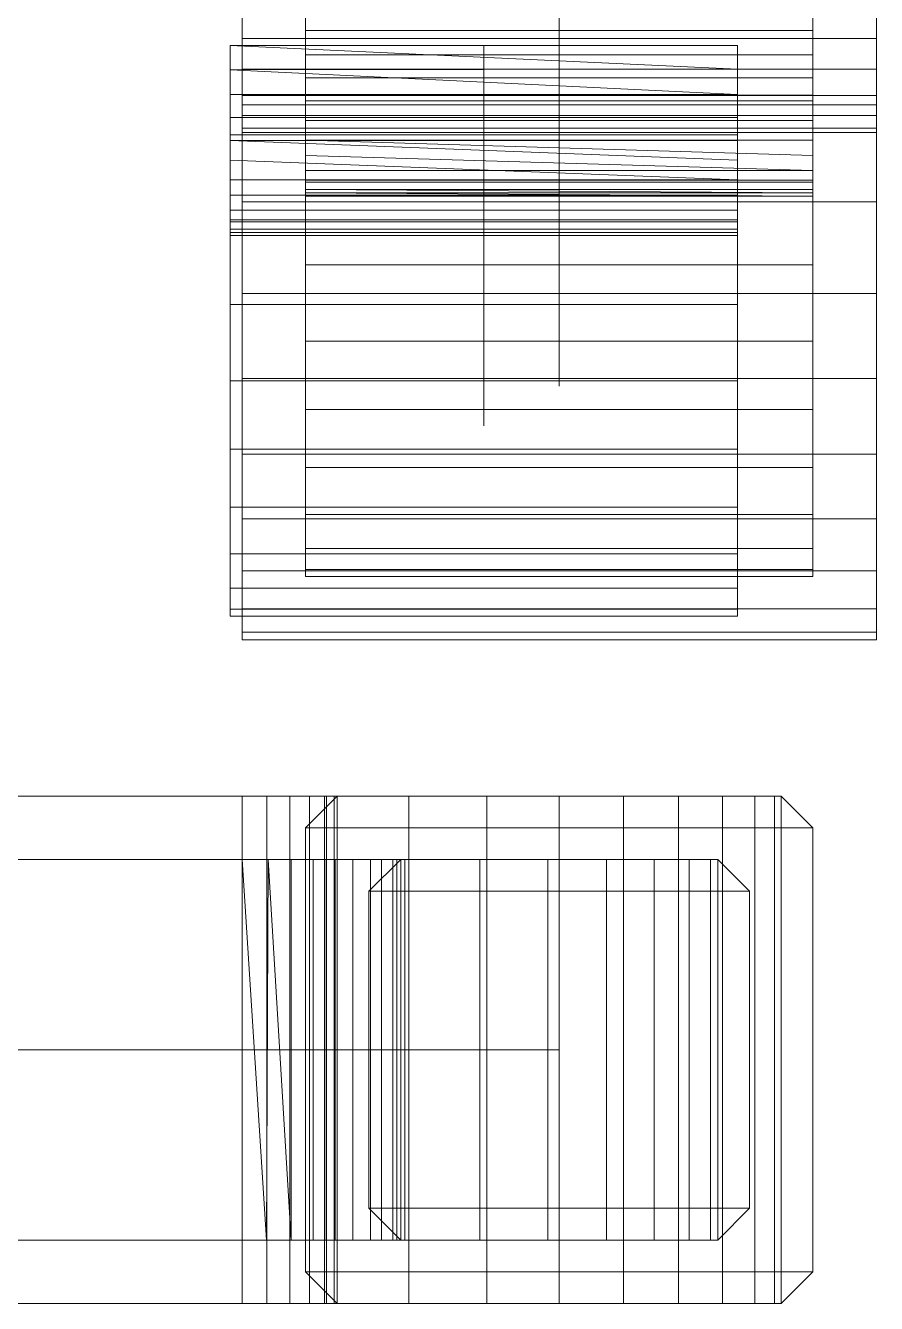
# Model space of a CAD drawing. Header units: inches. Extents: x -3354 to -3, y -8 to 1149.
# Drawn here: x -2775.39 to -2748.56, y 700 to 740.3 of the extents above; entities that cross this region are included whole.
import ezdxf

# ---------------------------------------------------------------- set-up
doc = ezdxf.new("R2010")
doc.units = ezdxf.units.IN
doc.header["$MEASUREMENT"] = 0
doc.layers.add('M-HVAC-DUCT', color=70, linetype='Continuous', lineweight=13)
doc.layers.add('M-HVAC-DUCT-CNTR', color=70, linetype='Continuous', lineweight=13)

# ---------------------------------------------------------------- blocks, each defined once
blk = doc.blocks.new('Rectangular Duct Elbow - Radius - Supply-421181-01 - Lower Parking Level')
at = {"layer": 'M-HVAC-DUCT', "lineweight": 9}
blk.add_arc((-12, 12), 12, 270, 0, dxfattribs=at)
mesh = blk.add_polyface(dxfattribs=at)
corners = [(-6, 12, -8), (-6.204, 10.447, -8), (-6.804, 9, -8), (-7.757, 7.757, -8), (-9, 6.804, -8), (-10.447, 6.204, -8), (-12, 6, -8), (-12, 6, 8), (-10.447, 6.204, 8), (-9, 6.804, 8), (-7.757, 7.757, 8), (-6.804, 9, 8), (-6.204, 10.447, 8), (-6, 12, 8), (-9.724, 6.504, -8), (-9.724, 6.504, 8), (-8.379, 7.281, 8), (-8.379, 7.281, -8), (-11.224, 6.102, -8), (-11.224, 6.102, 8), (-6.504, 9.724, 8), (-6.504, 9.724, -8), (-6.098, 11.253, 8), (-6.102, 11.224, -8), (-7.281, 8.379, -8), (-7.281, 8.379, 8)]
mesh.append_faces([[corners[k] for k in face] for face in [(22, 23, 12)]], dxfattribs={"vtx0": -1, "vtx1": -1})
mesh.append_faces([[corners[k] for k in face] for face in [(25, 2, 24, 10), (12, 23, 1), (22, 0, 23)]], dxfattribs={"vtx0": -1, "vtx2": -1})
mesh.append_faces([[corners[k] for k in face] for face in [(25, 11, 2), (24, 3, 10)]], dxfattribs={"vtx1": -1, "vtx2": -1})
mesh.append_faces([[corners[k] for k in face] for face in [(14, 5, 8, 15), (16, 10, 3, 17), (4, 14, 15, 9), (9, 16, 17, 4), (20, 12, 1, 21), (5, 18, 19, 8), (11, 20, 21, 2)]], dxfattribs={"vtx1": -1, "vtx3": -1})
mesh.append_faces([[corners[k] for k in face] for face in [(6, 7, 19, 18), (22, 13, 0)]], dxfattribs={"vtx2": -1})
mesh = blk.add_polyface(dxfattribs=at)
corners = [(6, 12, -8), (5.778, 9.184, -8), (5.119, 6.438, -8), (4.038, 3.828, -8), (2.562, 1.42, -8), (0.728, -0.728, -8), (-1.42, -2.562, -8), (-3.828, -4.038, -8), (-6.438, -5.119, -8), (-9.184, -5.778, -8), (-12, -6, -8), (-12, 6, -8), (-10.447, 6.204, -8), (-9, 6.804, -8), (-7.757, 7.757, -8), (-6.804, 9, -8), (-6.204, 10.447, -8), (-6, 12, -8)]
mesh.append_faces([[corners[k] for k in face] for face in [(11, 9, 10)]], dxfattribs={"vtx0": -1})
mesh.append_faces([[corners[k] for k in face] for face in [(7, 13, 6)]], dxfattribs={"vtx0": -1, "vtx1": -1})
mesh.append_faces([[corners[k] for k in face] for face in [(6, 13, 14, 5), (12, 8, 9, 11)]], dxfattribs={"vtx0": -1, "vtx2": -1})
mesh.append_faces([[corners[k] for k in face] for face in [(16, 1, 2, 3)]], dxfattribs={"vtx0": -1, "vtx3": -1})
mesh.append_faces([[corners[k] for k in face] for face in [(15, 16, 3, 4), (14, 15, 4, 5), (12, 13, 7, 8)]], dxfattribs={"vtx1": -1, "vtx3": -1})
mesh.append_faces([[corners[k] for k in face] for face in [(17, 0, 1, 16)]], dxfattribs={"vtx2": -1})
mesh = blk.add_polyface(dxfattribs=at)
corners = [(6, 12, 8), (5.778, 9.184, 8), (5.119, 6.438, 8), (4.038, 3.828, 8), (2.562, 1.42, 8), (0.728, -0.728, 8), (-1.42, -2.562, 8), (-3.828, -4.038, 8), (-6.438, -5.119, 8), (-9.184, -5.778, 8), (-12, -6, 8), (-12, -6, -8), (-9.184, -5.778, -8), (-6.438, -5.119, -8), (-3.828, -4.038, -8), (-1.42, -2.562, -8), (0.728, -0.728, -8), (2.562, 1.42, -8), (4.038, 3.828, -8), (5.119, 6.438, -8), (5.778, 9.184, -8), (6, 12, -8)]
mesh.append_faces([[corners[k] for k in face] for face in [(12, 9, 10, 11), (1, 20, 21, 0)]], dxfattribs={"vtx0": -1})
mesh.append_faces([[corners[k] for k in face] for face in [(7, 14, 15, 6), (8, 13, 14, 7), (6, 15, 16, 5), (4, 17, 18, 3), (2, 19, 20, 1), (3, 18, 19, 2), (17, 4, 5, 16)]], dxfattribs={"vtx0": -1, "vtx2": -1})
mesh.append_faces([[corners[k] for k in face] for face in [(8, 9, 12, 13)]], dxfattribs={"vtx1": -1, "vtx3": -1})
mesh = blk.add_polyface(dxfattribs=at)
corners = [(-6, 12, 8), (-6.204, 10.447, 8), (-6.804, 9, 8), (-7.757, 7.757, 8), (-9, 6.804, 8), (-10.447, 6.204, 8), (-12, 6, 8), (-12, -6, 8), (-9.184, -5.778, 8), (-6.438, -5.119, 8), (-3.828, -4.038, 8), (-1.42, -2.562, 8), (0.728, -0.728, 8), (2.562, 1.42, 8), (4.038, 3.828, 8), (5.119, 6.438, 8), (5.778, 9.184, 8), (6, 12, 8)]
mesh.append_faces([[corners[k] for k in face] for face in [(11, 4, 10)]], dxfattribs={"vtx0": -1, "vtx1": -1})
mesh.append_faces([[corners[k] for k in face] for face in [(1, 15, 16, 0), (10, 4, 5, 9), (5, 8, 9), (3, 12, 13)]], dxfattribs={"vtx0": -1, "vtx2": -1})
mesh.append_faces([[corners[k] for k in face] for face in [(17, 0, 16)]], dxfattribs={"vtx1": -1})
mesh.append_faces([[corners[k] for k in face] for face in [(1, 2, 14, 15), (3, 4, 11, 12), (2, 3, 13, 14)]], dxfattribs={"vtx1": -1, "vtx3": -1})
mesh.append_faces([[corners[k] for k in face] for face in [(6, 7, 8, 5)]], dxfattribs={"vtx2": -1})
mesh = blk.add_polyface(dxfattribs=at)
corners = [(6, 12, 8), (6, 12, -8), (-6, 12, -8), (-6, 12, 8)]
mesh.append_faces([[corners[k] for k in face] for face in [(0, 1, 2, 3)]])
mesh = blk.add_polyface(dxfattribs=at)
corners = [(-12, 6, -8), (-12, -6, -8), (-12, -6, 8), (-12, 6, 8)]
mesh.append_faces([[corners[k] for k in face] for face in [(0, 1, 2, 3)]])
blk = doc.blocks.new('Rectangular Duct Elbow - Radius - Supply-758345-01 - Lower Parking Level')
at = {"layer": 'M-HVAC-DUCT', "color": 8}
blk.add_arc((-10, 10), 10, 270, 0, dxfattribs=at)
at = {"layer": 'M-HVAC-DUCT', "color": 6}
mesh = blk.add_polyface(dxfattribs=at)
corners = [(-5, 10, -6), (-5.245, 8.455, -6), (-5.955, 7.061, -6), (-7.061, 5.955, -6), (-8.455, 5.245, -6), (-10, 5, -6), (-10, 5, 6), (-8.455, 5.245, 6), (-7.061, 5.955, 6), (-5.955, 7.061, 6), (-5.245, 8.455, 6), (-5, 10, 6), (-7.758, 5.6, -6), (-7.758, 5.6, 6), (-9.227, 5.122, -6), (-9.227, 5.122, 6), (-6.508, 6.508, 6), (-6.508, 6.508, -6), (-5.6, 7.758, 6), (-5.6, 7.758, -6), (-5.131, 9.174, 6), (-5.122, 9.227, -6)]
mesh.append_faces([[corners[k] for k in face] for face in [(20, 1, 10)]], dxfattribs={"vtx0": -1, "vtx1": -1, "color": 6})
mesh.append_faces([[corners[k] for k in face] for face in [(21, 20, 11)]], dxfattribs={"vtx0": -1, "vtx2": -1, "color": 6})
mesh.append_faces([[corners[k] for k in face] for face in [(21, 1, 20)]], dxfattribs={"vtx1": -1, "vtx2": -1, "color": 6})
mesh.append_faces([[corners[k] for k in face] for face in [(7, 13, 12, 4), (3, 12, 13, 8), (4, 14, 15, 7), (16, 9, 2, 17), (18, 10, 1, 19), (19, 2, 9, 18), (17, 3, 8, 16)]], dxfattribs={"vtx1": -1, "vtx3": -1, "color": 6})
mesh.append_faces([[corners[k] for k in face] for face in [(5, 6, 15, 14), (11, 0, 21)]], dxfattribs={"vtx2": -1, "color": 6})
mesh = blk.add_polyface(dxfattribs=at)
corners = [(5, 10, -6), (4.772, 7.395, -6), (4.095, 4.87, -6), (2.99, 2.5, -6), (1.491, 0.358, -6), (-0.358, -1.491, -6), (-2.5, -2.99, -6), (-4.87, -4.095, -6), (-7.395, -4.772, -6), (-10, -5, -6), (-10, 5, -6), (-8.455, 5.245, -6), (-7.061, 5.955, -6), (-5.955, 7.061, -6), (-5.245, 8.455, -6), (-5, 10, -6)]
mesh.append_faces([[corners[k] for k in face] for face in [(3, 13, 14, 2), (8, 10, 11, 7), (14, 1, 2)]], dxfattribs={"vtx0": -1, "vtx2": -1, "color": 6})
mesh.append_faces([[corners[k] for k in face] for face in [(13, 3, 4, 5)]], dxfattribs={"vtx0": -1, "vtx3": -1, "color": 6})
mesh.append_faces([[corners[k] for k in face] for face in [(9, 10, 8)]], dxfattribs={"vtx1": -1, "color": 6})
mesh.append_faces([[corners[k] for k in face] for face in [(12, 13, 5, 6), (11, 12, 6, 7)]], dxfattribs={"vtx1": -1, "vtx3": -1, "color": 6})
mesh.append_faces([[corners[k] for k in face] for face in [(15, 0, 1, 14)]], dxfattribs={"vtx2": -1, "color": 6})
mesh = blk.add_polyface(dxfattribs=at)
corners = [(5, 10, 6), (4.772, 7.395, 6), (4.095, 4.87, 6), (2.99, 2.5, 6), (1.491, 0.358, 6), (-0.358, -1.491, 6), (-2.5, -2.99, 6), (-4.87, -4.095, 6), (-7.395, -4.772, 6), (-10, -5, 6), (-10, -5, -6), (-7.395, -4.772, -6), (-4.87, -4.095, -6), (-2.5, -2.99, -6), (-0.358, -1.491, -6), (1.491, 0.358, -6), (2.99, 2.5, -6), (4.095, 4.87, -6), (4.772, 7.395, -6), (5, 10, -6)]
mesh.append_faces([[corners[k] for k in face] for face in [(1, 18, 19, 0)]], dxfattribs={"vtx0": -1, "color": 6})
mesh.append_faces([[corners[k] for k in face] for face in [(7, 12, 13, 6), (6, 13, 14, 5), (8, 11, 12, 7), (5, 14, 15, 4), (4, 15, 16, 3), (2, 17, 18, 1), (3, 16, 17, 2)]], dxfattribs={"vtx0": -1, "vtx2": -1, "color": 6})
mesh.append_faces([[corners[k] for k in face] for face in [(10, 11, 8, 9)]], dxfattribs={"vtx1": -1, "color": 6})
mesh = blk.add_polyface(dxfattribs=at)
corners = [(-5, 10, 6), (-5.245, 8.455, 6), (-5.955, 7.061, 6), (-7.061, 5.955, 6), (-8.455, 5.245, 6), (-10, 5, 6), (-10, -5, 6), (-7.395, -4.772, 6), (-4.87, -4.095, 6), (-2.5, -2.99, 6), (-0.358, -1.491, 6), (1.491, 0.358, 6), (2.99, 2.5, 6), (4.095, 4.87, 6), (4.772, 7.395, 6), (5, 10, 6)]
mesh.append_faces([[corners[k] for k in face] for face in [(7, 5, 6)]], dxfattribs={"vtx0": -1, "color": 6})
mesh.append_faces([[corners[k] for k in face] for face in [(12, 1, 2, 11), (10, 2, 3, 9), (9, 3, 4, 8)]], dxfattribs={"vtx0": -1, "vtx2": -1, "color": 6})
mesh.append_faces([[corners[k] for k in face] for face in [(13, 14, 1, 12), (10, 11, 2)]], dxfattribs={"vtx1": -1, "vtx2": -1, "color": 6})
mesh.append_faces([[corners[k] for k in face] for face in [(4, 5, 7, 8)]], dxfattribs={"vtx1": -1, "vtx3": -1, "color": 6})
mesh.append_faces([[corners[k] for k in face] for face in [(14, 15, 0, 1)]], dxfattribs={"vtx3": -1, "color": 6})
mesh = blk.add_polyface(dxfattribs=at)
corners = [(5, 10, 6), (5, 10, -6), (-5, 10, -6), (-5, 10, 6)]
mesh.append_faces([[corners[k] for k in face] for face in [(0, 1, 2, 3)]], dxfattribs={"color": 6})
mesh = blk.add_polyface(dxfattribs=at)
corners = [(-10, 5, -6), (-10, -5, -6), (-10, -5, 6), (-10, 5, 6)]
mesh.append_faces([[corners[k] for k in face] for face in [(0, 1, 2, 3)]], dxfattribs={"color": 6})
blk = doc.blocks.new('Rectangular Duct Elbow - Radius - Supply-V1-01 - Lower Parking Level')
at = {"layer": 'M-HVAC-DUCT', "color": 8}
blk.add_arc((-12, 12), 12, 270, 0, dxfattribs=at)
at = {"layer": 'M-HVAC-DUCT', "color": 4}
mesh = blk.add_polyface(dxfattribs=at)
corners = [(-6, 12, -8), (-6.204, 10.447, -8), (-6.804, 9, -8), (-7.757, 7.757, -8), (-9, 6.804, -8), (-10.447, 6.204, -8), (-12, 6, -8), (-12, 6, 8), (-10.447, 6.204, 8), (-9, 6.804, 8), (-7.757, 7.757, 8), (-6.804, 9, 8), (-6.204, 10.447, 8), (-6, 12, 8), (-9.724, 6.504, -8), (-9.724, 6.504, 8), (-8.379, 7.281, 8), (-8.379, 7.281, -8), (-11.224, 6.102, -8), (-11.224, 6.102, 8), (-6.504, 9.724, 8), (-6.504, 9.724, -8), (-6.098, 11.253, 8), (-6.102, 11.224, -8), (-7.281, 8.379, -8), (-7.281, 8.379, 8)]
mesh.append_faces([[corners[k] for k in face] for face in [(22, 23, 12)]], dxfattribs={"vtx0": -1, "vtx1": -1, "color": 4})
mesh.append_faces([[corners[k] for k in face] for face in [(25, 2, 24, 10), (12, 23, 1), (22, 0, 23)]], dxfattribs={"vtx0": -1, "vtx2": -1, "color": 4})
mesh.append_faces([[corners[k] for k in face] for face in [(25, 11, 2), (24, 3, 10)]], dxfattribs={"vtx1": -1, "vtx2": -1, "color": 4})
mesh.append_faces([[corners[k] for k in face] for face in [(14, 5, 8, 15), (16, 10, 3, 17), (4, 14, 15, 9), (9, 16, 17, 4), (20, 12, 1, 21), (5, 18, 19, 8), (11, 20, 21, 2)]], dxfattribs={"vtx1": -1, "vtx3": -1, "color": 4})
mesh.append_faces([[corners[k] for k in face] for face in [(6, 7, 19, 18), (22, 13, 0)]], dxfattribs={"vtx2": -1, "color": 4})
mesh = blk.add_polyface(dxfattribs=at)
corners = [(6, 12, -8), (5.778, 9.184, -8), (5.119, 6.438, -8), (4.038, 3.828, -8), (2.562, 1.42, -8), (0.728, -0.728, -8), (-1.42, -2.562, -8), (-3.828, -4.038, -8), (-6.438, -5.119, -8), (-9.184, -5.778, -8), (-12, -6, -8), (-12, 6, -8), (-10.447, 6.204, -8), (-9, 6.804, -8), (-7.757, 7.757, -8), (-6.804, 9, -8), (-6.204, 10.447, -8), (-6, 12, -8)]
mesh.append_faces([[corners[k] for k in face] for face in [(11, 9, 10)]], dxfattribs={"vtx0": -1, "color": 4})
mesh.append_faces([[corners[k] for k in face] for face in [(7, 13, 6)]], dxfattribs={"vtx0": -1, "vtx1": -1, "color": 4})
mesh.append_faces([[corners[k] for k in face] for face in [(6, 13, 14, 5), (12, 8, 9, 11)]], dxfattribs={"vtx0": -1, "vtx2": -1, "color": 4})
mesh.append_faces([[corners[k] for k in face] for face in [(16, 1, 2, 3)]], dxfattribs={"vtx0": -1, "vtx3": -1, "color": 4})
mesh.append_faces([[corners[k] for k in face] for face in [(15, 16, 3, 4), (14, 15, 4, 5), (12, 13, 7, 8)]], dxfattribs={"vtx1": -1, "vtx3": -1, "color": 4})
mesh.append_faces([[corners[k] for k in face] for face in [(17, 0, 1, 16)]], dxfattribs={"vtx2": -1, "color": 4})
mesh = blk.add_polyface(dxfattribs=at)
corners = [(6, 12, 8), (5.778, 9.184, 8), (5.119, 6.438, 8), (4.038, 3.828, 8), (2.562, 1.42, 8), (0.728, -0.728, 8), (-1.42, -2.562, 8), (-3.828, -4.038, 8), (-6.438, -5.119, 8), (-9.184, -5.778, 8), (-12, -6, 8), (-12, -6, -8), (-9.184, -5.778, -8), (-6.438, -5.119, -8), (-3.828, -4.038, -8), (-1.42, -2.562, -8), (0.728, -0.728, -8), (2.562, 1.42, -8), (4.038, 3.828, -8), (5.119, 6.438, -8), (5.778, 9.184, -8), (6, 12, -8)]
mesh.append_faces([[corners[k] for k in face] for face in [(12, 9, 10, 11), (1, 20, 21, 0)]], dxfattribs={"vtx0": -1, "color": 4})
mesh.append_faces([[corners[k] for k in face] for face in [(7, 14, 15, 6), (8, 13, 14, 7), (6, 15, 16, 5), (4, 17, 18, 3), (2, 19, 20, 1), (3, 18, 19, 2), (17, 4, 5, 16)]], dxfattribs={"vtx0": -1, "vtx2": -1, "color": 4})
mesh.append_faces([[corners[k] for k in face] for face in [(8, 9, 12, 13)]], dxfattribs={"vtx1": -1, "vtx3": -1, "color": 4})
mesh = blk.add_polyface(dxfattribs=at)
corners = [(-6, 12, 8), (-6.204, 10.447, 8), (-6.804, 9, 8), (-7.757, 7.757, 8), (-9, 6.804, 8), (-10.447, 6.204, 8), (-12, 6, 8), (-12, -6, 8), (-9.184, -5.778, 8), (-6.438, -5.119, 8), (-3.828, -4.038, 8), (-1.42, -2.562, 8), (0.728, -0.728, 8), (2.562, 1.42, 8), (4.038, 3.828, 8), (5.119, 6.438, 8), (5.778, 9.184, 8), (6, 12, 8)]
mesh.append_faces([[corners[k] for k in face] for face in [(11, 4, 10)]], dxfattribs={"vtx0": -1, "vtx1": -1, "color": 4})
mesh.append_faces([[corners[k] for k in face] for face in [(1, 15, 16, 0), (10, 4, 5, 9), (5, 8, 9), (3, 12, 13)]], dxfattribs={"vtx0": -1, "vtx2": -1, "color": 4})
mesh.append_faces([[corners[k] for k in face] for face in [(17, 0, 16)]], dxfattribs={"vtx1": -1, "color": 4})
mesh.append_faces([[corners[k] for k in face] for face in [(1, 2, 14, 15), (3, 4, 11, 12), (2, 3, 13, 14)]], dxfattribs={"vtx1": -1, "vtx3": -1, "color": 4})
mesh.append_faces([[corners[k] for k in face] for face in [(6, 7, 8, 5)]], dxfattribs={"vtx2": -1, "color": 4})
mesh = blk.add_polyface(dxfattribs=at)
corners = [(6, 12, 8), (6, 12, -8), (-6, 12, -8), (-6, 12, 8)]
mesh.append_faces([[corners[k] for k in face] for face in [(0, 1, 2, 3)]], dxfattribs={"color": 4})
mesh = blk.add_polyface(dxfattribs=at)
corners = [(-12, 6, -8), (-12, -6, -8), (-12, -6, 8), (-12, 6, 8)]
mesh.append_faces([[corners[k] for k in face] for face in [(0, 1, 2, 3)]], dxfattribs={"color": 4})
blk = doc.blocks.new('Rectangular Duct Transition - Angle - Supply-769353-01 - Lower Parking Level')
at = {"layer": 'M-HVAC-DUCT', "color": 6}
mesh = blk.add_polyface(dxfattribs=at)
corners = [(0, 6, 5), (0, 6, -5), (0, -6, -5), (0, -6, 5)]
mesh.append_faces([[corners[k] for k in face] for face in [(0, 1, 2, 3)]], dxfattribs={"color": 6})
mesh = blk.add_polyface(dxfattribs=at)
corners = [(0, 6, -5), (2.414, 5, -6), (2.414, -5, -6), (0, -6, -5)]
mesh.append_faces([[corners[k] for k in face] for face in [(0, 1, 2, 3)]], dxfattribs={"color": 6})
mesh = blk.add_polyface(dxfattribs=at)
corners = [(0, 6, 5), (2.414, 5, 6), (2.414, 5, -6), (0, 6, -5)]
mesh.append_faces([[corners[k] for k in face] for face in [(0, 1, 2, 3)]], dxfattribs={"color": 6})
mesh = blk.add_polyface(dxfattribs=at)
corners = [(0, -6, 5), (2.414, -5, 6), (2.414, 5, 6), (0, 6, 5)]
mesh.append_faces([[corners[k] for k in face] for face in [(0, 1, 2, 3)]], dxfattribs={"color": 6})
mesh = blk.add_polyface(dxfattribs=at)
corners = [(2.414, -5, -6), (2.414, 5, -6), (2.414, 5, 6), (2.414, -5, 6)]
mesh.append_faces([[corners[k] for k in face] for face in [(0, 1, 2, 3)]], dxfattribs={"color": 6})
mesh = blk.add_polyface(dxfattribs=at)
corners = [(0, -6, -5), (2.414, -5, -6), (2.414, -5, 6), (0, -6, 5)]
mesh.append_faces([[corners[k] for k in face] for face in [(0, 1, 2, 3)]], dxfattribs={"color": 6})

msp = doc.modelspace()

# ---------------------------------------------------------------- linework, layer by layer
at = {"layer": 'M-HVAC-DUCT-CNTR', "color": 8}
for p, q in [((-2758.563, 728.92, 476.75), (-2758.563, 728.92, 503.75)), ((-2768.563, 707.998, 464.75), (-2895.969, 707.998, 464.75)), ((-2758.563, 707.998, 477.164), (-2758.563, 707.998, 510.563))]:
    msp.add_line(p, q, dxfattribs=at)

# ---------------------------------------------------------------- block references
at = {"layer": 'M-HVAC-DUCT', "color": 8, "extrusion": (-1, 0, 0)}
msp.add_blockref('Rectangular Duct Elbow - Radius - Supply-V1-01 - Lower Parking Level', (-728.92, 464.75, 2758.563), dxfattribs=at)
at = {"layer": 'M-HVAC-DUCT', "lineweight": 9, "extrusion": (1, 0, 0), "rotation": 270}
msp.add_blockref('Rectangular Duct Elbow - Radius - Supply-421181-01 - Lower Parking Level', (727.67, 464.75, -2760.939), dxfattribs=at)
at = {"layer": 'M-HVAC-DUCT', "color": 8, "extrusion": (0, 1, 0), "rotation": 270}
msp.add_blockref('Rectangular Duct Elbow - Radius - Supply-758345-01 - Lower Parking Level', (2758.563, 464.75, 707.998), dxfattribs=at)
at = {"layer": 'M-HVAC-DUCT', "color": 6, "extrusion": (0, 1, 0), "rotation": 270}
msp.add_blockref('Rectangular Duct Transition - Angle - Supply-769353-01 - Lower Parking Level', (2758.563, 477.164, 707.998), dxfattribs=at)

# ---------------------------------------------------------------- meshes
at = {"layer": 'M-HVAC-DUCT', "color": 4}
mesh = msp.add_polyface(dxfattribs=at)
corners = [(-2768.563, 736.92, 476.75), (-2768.563, 737.057, 475.715), (-2768.563, 737.456, 474.75), (-2768.563, 738.092, 473.922), (-2768.563, 738.92, 473.286), (-2768.563, 739.885, 472.886), (-2768.563, 740.92, 472.75), (-2768.563, 740.92, 456.75), (-2768.563, 737.792, 456.996), (-2768.563, 734.74, 457.729), (-2768.563, 731.841, 458.93), (-2768.563, 729.165, 460.57), (-2768.563, 726.778, 462.608), (-2768.563, 724.74, 464.994), (-2768.563, 723.1, 467.67), (-2768.563, 721.899, 470.57), (-2768.563, 721.167, 473.621), (-2768.563, 720.92, 476.75)]
mesh.append_faces([[corners[k] for k in face] for face in [(3, 13, 2)]], dxfattribs={"vtx0": -1, "vtx1": -1, "color": 4})
mesh.append_faces([[corners[k] for k in face] for face in [(2, 13, 14, 1), (4, 10, 11, 3), (10, 4, 5)]], dxfattribs={"vtx0": -1, "vtx2": -1, "color": 4})
mesh.append_faces([[corners[k] for k in face] for face in [(1, 14, 15, 16)]], dxfattribs={"vtx0": -1, "vtx3": -1, "color": 4})
mesh.append_faces([[corners[k] for k in face] for face in [(12, 13, 3, 11), (9, 10, 5, 8)]], dxfattribs={"vtx1": -1, "vtx2": -1, "color": 4})
mesh.append_faces([[corners[k] for k in face] for face in [(6, 7, 8, 5)]], dxfattribs={"vtx2": -1, "color": 4})
mesh.append_faces([[corners[k] for k in face] for face in [(16, 17, 0, 1)]], dxfattribs={"vtx3": -1, "color": 4})
mesh = msp.add_polyface(dxfattribs=at)
corners = [(-2768.563, 740.92, 472.75), (-2768.563, 739.885, 472.886), (-2768.563, 738.92, 473.286), (-2768.563, 738.092, 473.922), (-2768.563, 737.456, 474.75), (-2768.563, 737.057, 475.715), (-2768.563, 736.92, 476.75), (-2748.563, 736.92, 476.75), (-2748.563, 737.057, 475.715), (-2748.563, 737.456, 474.75), (-2748.563, 738.092, 473.922), (-2748.563, 738.92, 473.286), (-2748.563, 739.885, 472.886), (-2748.563, 740.92, 472.75)]
mesh.append_faces([[corners[k] for k in face] for face in [(8, 5, 6, 7)]], dxfattribs={"vtx0": -1, "color": 4})
mesh.append_faces([[corners[k] for k in face] for face in [(9, 4, 5, 8), (4, 9, 10, 3), (12, 1, 2, 11), (3, 10, 11, 2)]], dxfattribs={"vtx0": -1, "vtx2": -1, "color": 4})
mesh.append_faces([[corners[k] for k in face] for face in [(13, 0, 1, 12)]], dxfattribs={"vtx2": -1, "color": 4})
mesh = msp.add_polyface(dxfattribs=at)
corners = [(-2768.563, 720.92, 476.75), (-2768.563, 721.167, 473.621), (-2768.563, 721.899, 470.57), (-2768.563, 723.1, 467.67), (-2768.563, 724.74, 464.994), (-2768.563, 726.778, 462.608), (-2768.563, 729.165, 460.57), (-2768.563, 731.841, 458.93), (-2768.563, 734.74, 457.729), (-2768.563, 737.792, 456.996), (-2768.563, 740.92, 456.75), (-2748.563, 740.92, 456.75), (-2748.563, 737.792, 456.996), (-2748.563, 734.74, 457.729), (-2748.563, 731.841, 458.93), (-2748.563, 729.165, 460.57), (-2748.563, 726.778, 462.608), (-2748.563, 724.74, 464.994), (-2748.563, 723.1, 467.67), (-2748.563, 721.899, 470.57), (-2748.563, 721.167, 473.621), (-2748.563, 720.92, 476.75)]
mesh.append_faces([[corners[k] for k in face] for face in [(11, 12, 9, 10)]], dxfattribs={"vtx1": -1, "color": 4})
mesh.append_faces([[corners[k] for k in face] for face in [(13, 14, 7, 8), (12, 13, 8, 9), (14, 15, 6, 7), (5, 6, 15, 16), (17, 18, 3, 4), (19, 20, 1, 2), (18, 19, 2, 3), (16, 17, 4, 5)]], dxfattribs={"vtx1": -1, "vtx3": -1, "color": 4})
mesh.append_faces([[corners[k] for k in face] for face in [(20, 21, 0, 1)]], dxfattribs={"vtx3": -1, "color": 4})
mesh = msp.add_polyface(dxfattribs=at)
corners = [(-2748.563, 736.92, 476.75), (-2748.563, 720.92, 476.75), (-2748.563, 721.167, 473.621), (-2748.563, 721.899, 470.57), (-2748.563, 723.1, 467.67), (-2748.563, 724.74, 464.994), (-2748.563, 726.778, 462.608), (-2748.563, 729.165, 460.57), (-2748.563, 731.841, 458.93), (-2748.563, 734.74, 457.729), (-2748.563, 737.792, 456.996), (-2748.563, 740.92, 456.75), (-2748.563, 740.92, 472.75), (-2748.563, 739.885, 472.886), (-2748.563, 738.92, 473.286), (-2748.563, 738.092, 473.922), (-2748.563, 737.456, 474.75), (-2748.563, 737.057, 475.715)]
mesh.append_faces([[corners[k] for k in face] for face in [(4, 16, 17, 3), (5, 15, 16, 4), (13, 9, 10, 12)]], dxfattribs={"vtx0": -1, "vtx2": -1, "color": 4})
mesh.append_faces([[corners[k] for k in face] for face in [(11, 12, 10), (1, 2, 0)]], dxfattribs={"vtx1": -1, "color": 4})
mesh.append_faces([[corners[k] for k in face] for face in [(6, 7, 15, 5)]], dxfattribs={"vtx1": -1, "vtx2": -1, "color": 4})
mesh.append_faces([[corners[k] for k in face] for face in [(14, 15, 7, 8), (13, 14, 8, 9), (17, 0, 2, 3)]], dxfattribs={"vtx1": -1, "vtx3": -1, "color": 4})
mesh = msp.add_polyface(dxfattribs=at)
corners = [(-2748.563, 736.92, 476.75), (-2748.563, 720.92, 476.75), (-2768.563, 720.92, 476.75), (-2768.563, 736.92, 476.75)]
mesh.append_faces([[corners[k] for k in face] for face in [(0, 1, 2, 3)]], dxfattribs={"color": 4})
mesh = msp.add_polyface(dxfattribs=at)
corners = [(-2768.563, 720.92, 503.75), (-2748.563, 720.92, 503.75), (-2748.563, 736.92, 503.75), (-2768.563, 736.92, 503.75)]
mesh.append_faces([[corners[k] for k in face] for face in [(0, 1, 2, 3)]], dxfattribs={"color": 4})
mesh = msp.add_polyface(dxfattribs=at)
corners = [(-2768.563, 736.92, 476.75), (-2768.563, 736.92, 503.75), (-2748.563, 736.92, 503.75), (-2748.563, 736.92, 476.75)]
mesh.append_faces([[corners[k] for k in face] for face in [(0, 1, 2, 3)]], dxfattribs={"color": 4})
mesh = msp.add_polyface(dxfattribs=at)
corners = [(-2768.563, 720.92, 476.75), (-2768.563, 720.92, 503.75), (-2768.563, 736.92, 503.75), (-2768.563, 736.92, 476.75)]
mesh.append_faces([[corners[k] for k in face] for face in [(0, 1, 2, 3)]], dxfattribs={"color": 4})
mesh = msp.add_polyface(dxfattribs=at)
corners = [(-2768.563, 720.92, 476.75), (-2748.563, 720.92, 476.75), (-2748.563, 736.92, 476.75), (-2768.563, 736.92, 476.75)]
mesh.append_faces([[corners[k] for k in face] for face in [(0, 1, 2, 3)]], dxfattribs={"color": 4})
mesh = msp.add_polyface(dxfattribs=at)
corners = [(-2748.563, 736.92, 476.75), (-2748.563, 736.92, 503.75), (-2748.563, 720.92, 503.75), (-2748.563, 720.92, 476.75)]
mesh.append_faces([[corners[k] for k in face] for face in [(0, 1, 2, 3)]], dxfattribs={"color": 4})
mesh = msp.add_polyface(dxfattribs=at)
corners = [(-2766.563, 722.92, 476.75), (-2766.563, 734.92, 476.75), (-2750.563, 734.92, 476.75), (-2750.563, 722.92, 476.75)]
mesh.append_faces([[corners[k] for k in face] for face in [(0, 1, 2, 3)]], dxfattribs={"color": 4})
mesh = msp.add_polyface(dxfattribs=at)
corners = [(-2750.563, 734.92, 503.75), (-2766.563, 734.92, 503.75), (-2766.563, 722.92, 503.75), (-2750.563, 722.92, 503.75)]
mesh.append_faces([[corners[k] for k in face] for face in [(0, 1, 2, 3)]], dxfattribs={"color": 4})
mesh = msp.add_polyface(dxfattribs=at)
corners = [(-2766.563, 722.92, 476.75), (-2766.563, 722.92, 503.75), (-2766.563, 734.92, 503.75), (-2766.563, 734.92, 476.75)]
mesh.append_faces([[corners[k] for k in face] for face in [(0, 1, 2, 3)]], dxfattribs={"color": 4})
mesh = msp.add_polyface(dxfattribs=at)
corners = [(-2766.563, 734.92, 476.75), (-2766.563, 734.92, 503.75), (-2750.563, 734.92, 503.75), (-2750.563, 734.92, 476.75)]
mesh.append_faces([[corners[k] for k in face] for face in [(0, 1, 2, 3)]], dxfattribs={"color": 4})
mesh = msp.add_polyface(dxfattribs=at)
corners = [(-2750.563, 734.92, 476.75), (-2750.563, 734.92, 503.75), (-2750.563, 722.92, 503.75), (-2750.563, 722.92, 476.75)]
mesh.append_faces([[corners[k] for k in face] for face in [(0, 1, 2, 3)]], dxfattribs={"color": 4})
mesh = msp.add_polyface(dxfattribs=at)
corners = [(-2750.563, 722.92, 476.75), (-2750.563, 722.92, 503.75), (-2766.563, 722.92, 503.75), (-2766.563, 722.92, 476.75)]
mesh.append_faces([[corners[k] for k in face] for face in [(0, 1, 2, 3)]], dxfattribs={"color": 4})
mesh = msp.add_polyface(dxfattribs=at)
corners = [(-2748.563, 720.92, 476.75), (-2748.563, 720.92, 503.75), (-2768.563, 720.92, 503.75), (-2768.563, 720.92, 476.75)]
mesh.append_faces([[corners[k] for k in face] for face in [(0, 1, 2, 3)]], dxfattribs={"color": 4})
at = {"layer": 'M-HVAC-DUCT', "color": 6}
mesh = msp.add_polyface(dxfattribs=at)
corners = [(-2768.563, 715.998, 471.75), (-2895.969, 715.998, 471.75), (-2895.969, 699.998, 471.75), (-2768.563, 699.998, 471.75)]
mesh.append_faces([[corners[k] for k in face] for face in [(0, 1, 2, 3)]], dxfattribs={"color": 6})
mesh = msp.add_polyface(dxfattribs=at)
corners = [(-2768.563, 699.998, 457.75), (-2895.969, 699.998, 457.75), (-2895.969, 715.998, 457.75), (-2768.563, 715.998, 457.75)]
mesh.append_faces([[corners[k] for k in face] for face in [(0, 1, 2, 3)]], dxfattribs={"color": 6})
mesh = msp.add_polyface(dxfattribs=at)
corners = [(-2768.563, 715.998, 457.75), (-2895.969, 715.998, 457.75), (-2895.969, 715.998, 471.75), (-2768.563, 715.998, 471.75)]
mesh.append_faces([[corners[k] for k in face] for face in [(0, 1, 2, 3)]], dxfattribs={"color": 6})
mesh = msp.add_polyface(dxfattribs=at)
corners = [(-2768.563, 715.998, 471.75), (-2767.786, 715.998, 471.852), (-2767.063, 715.998, 472.152), (-2766.441, 715.998, 472.629), (-2765.965, 715.998, 473.25), (-2765.665, 715.998, 473.974), (-2765.563, 715.998, 474.75), (-2751.563, 715.998, 474.75), (-2751.772, 715.998, 472.091), (-2752.395, 715.998, 469.497), (-2753.416, 715.998, 467.032), (-2754.809, 715.998, 464.758), (-2756.542, 715.998, 462.729), (-2758.57, 715.998, 460.997), (-2760.845, 715.998, 459.603), (-2763.309, 715.998, 458.582), (-2765.903, 715.998, 457.959), (-2768.563, 715.998, 457.75)]
mesh.append_faces([[corners[k] for k in face] for face in [(3, 13, 2)]], dxfattribs={"vtx0": -1, "vtx1": -1, "color": 6})
mesh.append_faces([[corners[k] for k in face] for face in [(2, 13, 14, 1), (4, 10, 11, 3), (10, 4, 5)]], dxfattribs={"vtx0": -1, "vtx2": -1, "color": 6})
mesh.append_faces([[corners[k] for k in face] for face in [(1, 14, 15, 16)]], dxfattribs={"vtx0": -1, "vtx3": -1, "color": 6})
mesh.append_faces([[corners[k] for k in face] for face in [(12, 13, 3, 11), (9, 10, 5, 8)]], dxfattribs={"vtx1": -1, "vtx2": -1, "color": 6})
mesh.append_faces([[corners[k] for k in face] for face in [(6, 7, 8, 5)]], dxfattribs={"vtx2": -1, "color": 6})
mesh.append_faces([[corners[k] for k in face] for face in [(16, 17, 0, 1)]], dxfattribs={"vtx3": -1, "color": 6})
mesh = msp.add_polyface(dxfattribs=at)
corners = [(-2765.563, 715.998, 474.75), (-2765.665, 715.998, 473.974), (-2765.965, 715.998, 473.25), (-2766.441, 715.998, 472.629), (-2767.063, 715.998, 472.152), (-2767.786, 715.998, 471.852), (-2768.563, 715.998, 471.75), (-2768.563, 699.998, 471.75), (-2767.786, 699.998, 471.852), (-2767.063, 699.998, 472.152), (-2766.441, 699.998, 472.629), (-2765.965, 699.998, 473.25), (-2765.665, 699.998, 473.974), (-2765.563, 699.998, 474.75)]
mesh.append_faces([[corners[k] for k in face] for face in [(8, 5, 6, 7)]], dxfattribs={"vtx0": -1, "color": 6})
mesh.append_faces([[corners[k] for k in face] for face in [(9, 4, 5, 8), (4, 9, 10, 3), (12, 1, 2, 11), (3, 10, 11, 2)]], dxfattribs={"vtx0": -1, "vtx2": -1, "color": 6})
mesh.append_faces([[corners[k] for k in face] for face in [(13, 0, 1, 12)]], dxfattribs={"vtx2": -1, "color": 6})
mesh = msp.add_polyface(dxfattribs=at)
corners = [(-2768.563, 715.998, 457.75), (-2765.903, 715.998, 457.959), (-2763.309, 715.998, 458.582), (-2760.845, 715.998, 459.603), (-2758.57, 715.998, 460.997), (-2756.542, 715.998, 462.729), (-2754.809, 715.998, 464.758), (-2753.416, 715.998, 467.032), (-2752.395, 715.998, 469.497), (-2751.772, 715.998, 472.091), (-2751.563, 715.998, 474.75), (-2751.563, 699.998, 474.75), (-2751.772, 699.998, 472.091), (-2752.395, 699.998, 469.497), (-2753.416, 699.998, 467.032), (-2754.809, 699.998, 464.758), (-2756.542, 699.998, 462.729), (-2758.57, 699.998, 460.997), (-2760.845, 699.998, 459.603), (-2763.309, 699.998, 458.582), (-2765.903, 699.998, 457.959), (-2768.563, 699.998, 457.75)]
mesh.append_faces([[corners[k] for k in face] for face in [(11, 12, 9, 10)]], dxfattribs={"vtx1": -1, "color": 6})
mesh.append_faces([[corners[k] for k in face] for face in [(13, 14, 7, 8), (12, 13, 8, 9), (14, 15, 6, 7), (5, 6, 15, 16), (17, 18, 3, 4), (19, 20, 1, 2), (18, 19, 2, 3), (16, 17, 4, 5)]], dxfattribs={"vtx1": -1, "vtx3": -1, "color": 6})
mesh.append_faces([[corners[k] for k in face] for face in [(20, 21, 0, 1)]], dxfattribs={"vtx3": -1, "color": 6})
mesh = msp.add_polyface(dxfattribs=at)
corners = [(-2768.563, 715.998, 457.75), (-2768.563, 699.998, 457.75), (-2768.563, 699.998, 471.75), (-2768.563, 715.998, 471.75)]
mesh.append_faces([[corners[k] for k in face] for face in [(0, 1, 2, 3)]], dxfattribs={"color": 6})
mesh = msp.add_polyface(dxfattribs=at)
corners = [(-2768.563, 699.998, 471.75), (-2768.563, 699.998, 457.75), (-2768.563, 715.998, 457.75), (-2768.563, 715.998, 471.75)]
mesh.append_faces([[corners[k] for k in face] for face in [(0, 1, 2, 3)]], dxfattribs={"color": 6})
mesh = msp.add_polyface(dxfattribs=at)
corners = [(-2766.563, 714.998, 477.164), (-2765.563, 715.998, 474.75), (-2765.563, 699.998, 474.75), (-2766.563, 700.998, 477.164)]
mesh.append_faces([[corners[k] for k in face] for face in [(0, 1, 2, 3)]], dxfattribs={"color": 6})
mesh = msp.add_polyface(dxfattribs=at)
corners = [(-2750.563, 714.998, 477.164), (-2751.563, 715.998, 474.75), (-2765.563, 715.998, 474.75), (-2766.563, 714.998, 477.164)]
mesh.append_faces([[corners[k] for k in face] for face in [(0, 1, 2, 3)]], dxfattribs={"color": 6})
mesh = msp.add_polyface(dxfattribs=at)
corners = [(-2765.563, 715.998, 474.75), (-2765.563, 699.998, 474.75), (-2751.563, 699.998, 474.75), (-2751.563, 715.998, 474.75)]
mesh.append_faces([[corners[k] for k in face] for face in [(0, 1, 2, 3)]], dxfattribs={"color": 6})
mesh = msp.add_polyface(dxfattribs=at)
corners = [(-2765.563, 715.998, 474.75), (-2751.563, 715.998, 474.75), (-2751.563, 699.998, 474.75), (-2765.563, 699.998, 474.75)]
mesh.append_faces([[corners[k] for k in face] for face in [(0, 1, 2, 3)]], dxfattribs={"color": 6})
mesh = msp.add_polyface(dxfattribs=at)
corners = [(-2750.563, 700.998, 477.164), (-2751.563, 699.998, 474.75), (-2751.563, 715.998, 474.75), (-2750.563, 714.998, 477.164)]
mesh.append_faces([[corners[k] for k in face] for face in [(0, 1, 2, 3)]], dxfattribs={"color": 6})
mesh = msp.add_polyface(dxfattribs=at)
corners = [(-2766.563, 714.998, 510.563), (-2766.563, 700.998, 510.563), (-2750.563, 700.998, 510.563), (-2750.563, 714.998, 510.563)]
mesh.append_faces([[corners[k] for k in face] for face in [(0, 1, 2, 3)]], dxfattribs={"color": 6})
mesh = msp.add_polyface(dxfattribs=at)
corners = [(-2750.563, 714.998, 477.164), (-2750.563, 700.998, 477.164), (-2766.563, 700.998, 477.164), (-2766.563, 714.998, 477.164)]
mesh.append_faces([[corners[k] for k in face] for face in [(0, 1, 2, 3)]], dxfattribs={"color": 6})
mesh = msp.add_polyface(dxfattribs=at)
corners = [(-2766.563, 714.998, 477.164), (-2766.563, 714.998, 510.563), (-2750.563, 714.998, 510.563), (-2750.563, 714.998, 477.164)]
mesh.append_faces([[corners[k] for k in face] for face in [(0, 1, 2, 3)]], dxfattribs={"color": 6})
mesh = msp.add_polyface(dxfattribs=at)
corners = [(-2766.563, 700.998, 477.164), (-2766.563, 700.998, 510.563), (-2766.563, 714.998, 510.563), (-2766.563, 714.998, 477.164)]
mesh.append_faces([[corners[k] for k in face] for face in [(0, 1, 2, 3)]], dxfattribs={"color": 6})
mesh = msp.add_polyface(dxfattribs=at)
corners = [(-2750.563, 700.998, 477.164), (-2750.563, 714.998, 477.164), (-2766.563, 714.998, 477.164), (-2766.563, 700.998, 477.164)]
mesh.append_faces([[corners[k] for k in face] for face in [(0, 1, 2, 3)]], dxfattribs={"color": 6})
mesh = msp.add_polyface(dxfattribs=at)
corners = [(-2750.563, 714.998, 477.164), (-2750.563, 714.998, 510.563), (-2750.563, 700.998, 510.563), (-2750.563, 700.998, 477.164)]
mesh.append_faces([[corners[k] for k in face] for face in [(0, 1, 2, 3)]], dxfattribs={"color": 6})
mesh = msp.add_polyface(dxfattribs=at)
corners = [(-2768.563, 701.998, 459.75), (-2895.969, 701.998, 459.75), (-2895.969, 713.998, 459.75), (-2768.563, 713.998, 459.75)]
mesh.append_faces([[corners[k] for k in face] for face in [(0, 1, 2, 3)]], dxfattribs={"color": 6})
mesh = msp.add_polyface(dxfattribs=at)
corners = [(-2768.563, 713.998, 459.75), (-2895.969, 713.998, 459.75), (-2895.969, 713.998, 469.75), (-2768.563, 713.998, 469.75)]
mesh.append_faces([[corners[k] for k in face] for face in [(0, 1, 2, 3)]], dxfattribs={"color": 6})
mesh = msp.add_polyface(dxfattribs=at)
corners = [(-2768.563, 713.998, 469.75), (-2895.969, 713.998, 469.75), (-2895.969, 701.998, 469.75), (-2768.563, 701.998, 469.75)]
mesh.append_faces([[corners[k] for k in face] for face in [(0, 1, 2, 3)]], dxfattribs={"color": 6})
mesh = msp.add_polyface(dxfattribs=at)
corners = [(-2768.563, 713.998, 459.75), (-2768.563, 713.998, 469.75), (-2768.563, 701.998, 469.75), (-2768.563, 701.998, 459.75)]
mesh.append_faces([[corners[k] for k in face] for face in [(0, 1, 2, 3)]], dxfattribs={"color": 6})
mesh = msp.add_polyface(dxfattribs=at)
corners = [(-2752.563, 702.998, 510.563), (-2752.563, 712.998, 510.563), (-2764.563, 712.998, 510.563), (-2764.563, 702.998, 510.563)]
mesh.append_faces([[corners[k] for k in face] for face in [(0, 1, 2, 3)]], dxfattribs={"color": 6})
mesh = msp.add_polyface(dxfattribs=at)
corners = [(-2764.563, 702.998, 477.164), (-2764.563, 712.998, 477.164), (-2752.563, 712.998, 477.164), (-2752.563, 702.998, 477.164)]
mesh.append_faces([[corners[k] for k in face] for face in [(0, 1, 2, 3)]], dxfattribs={"color": 6})
mesh = msp.add_polyface(dxfattribs=at)
corners = [(-2764.563, 702.998, 477.164), (-2764.563, 702.998, 510.563), (-2764.563, 712.998, 510.563), (-2764.563, 712.998, 477.164)]
mesh.append_faces([[corners[k] for k in face] for face in [(0, 1, 2, 3)]], dxfattribs={"color": 6})
mesh = msp.add_polyface(dxfattribs=at)
corners = [(-2764.563, 712.998, 477.164), (-2764.563, 712.998, 510.563), (-2752.563, 712.998, 510.563), (-2752.563, 712.998, 477.164)]
mesh.append_faces([[corners[k] for k in face] for face in [(0, 1, 2, 3)]], dxfattribs={"color": 6})
mesh = msp.add_polyface(dxfattribs=at)
corners = [(-2752.563, 712.998, 477.164), (-2752.563, 712.998, 510.563), (-2752.563, 702.998, 510.563), (-2752.563, 702.998, 477.164)]
mesh.append_faces([[corners[k] for k in face] for face in [(0, 1, 2, 3)]], dxfattribs={"color": 6})
mesh = msp.add_polyface(dxfattribs=at)
corners = [(-2752.563, 702.998, 477.164), (-2752.563, 702.998, 510.563), (-2764.563, 702.998, 510.563), (-2764.563, 702.998, 477.164)]
mesh.append_faces([[corners[k] for k in face] for face in [(0, 1, 2, 3)]], dxfattribs={"color": 6})
mesh = msp.add_polyface(dxfattribs=at)
corners = [(-2768.563, 701.998, 469.75), (-2895.969, 701.998, 469.75), (-2895.969, 701.998, 459.75), (-2768.563, 701.998, 459.75)]
mesh.append_faces([[corners[k] for k in face] for face in [(0, 1, 2, 3)]], dxfattribs={"color": 6})
mesh = msp.add_polyface(dxfattribs=at)
corners = [(-2750.563, 700.998, 477.164), (-2750.563, 700.998, 510.563), (-2766.563, 700.998, 510.563), (-2766.563, 700.998, 477.164)]
mesh.append_faces([[corners[k] for k in face] for face in [(0, 1, 2, 3)]], dxfattribs={"color": 6})
mesh = msp.add_polyface(dxfattribs=at)
corners = [(-2766.563, 700.998, 477.164), (-2765.563, 699.998, 474.75), (-2751.563, 699.998, 474.75), (-2750.563, 700.998, 477.164)]
mesh.append_faces([[corners[k] for k in face] for face in [(0, 1, 2, 3)]], dxfattribs={"color": 6})
mesh = msp.add_polyface(dxfattribs=at)
corners = [(-2768.563, 699.998, 471.75), (-2895.969, 699.998, 471.75), (-2895.969, 699.998, 457.75), (-2768.563, 699.998, 457.75)]
mesh.append_faces([[corners[k] for k in face] for face in [(0, 1, 2, 3)]], dxfattribs={"color": 6})
mesh = msp.add_polyface(dxfattribs=at)
corners = [(-2768.563, 699.998, 471.75), (-2768.563, 699.998, 457.75), (-2765.903, 699.998, 457.959), (-2763.309, 699.998, 458.582), (-2760.845, 699.998, 459.603), (-2758.57, 699.998, 460.997), (-2756.542, 699.998, 462.729), (-2754.809, 699.998, 464.758), (-2753.416, 699.998, 467.032), (-2752.395, 699.998, 469.497), (-2751.772, 699.998, 472.091), (-2751.563, 699.998, 474.75), (-2765.563, 699.998, 474.75), (-2765.665, 699.998, 473.974), (-2765.965, 699.998, 473.25), (-2766.441, 699.998, 472.629), (-2767.063, 699.998, 472.152), (-2767.786, 699.998, 471.852)]
mesh.append_faces([[corners[k] for k in face] for face in [(4, 16, 17, 3), (5, 15, 16, 4), (13, 9, 10, 12)]], dxfattribs={"vtx0": -1, "vtx2": -1, "color": 6})
mesh.append_faces([[corners[k] for k in face] for face in [(11, 12, 10), (1, 2, 0)]], dxfattribs={"vtx1": -1, "color": 6})
mesh.append_faces([[corners[k] for k in face] for face in [(6, 7, 15, 5)]], dxfattribs={"vtx1": -1, "vtx2": -1, "color": 6})
mesh.append_faces([[corners[k] for k in face] for face in [(14, 15, 7, 8), (13, 14, 8, 9), (17, 0, 2, 3)]], dxfattribs={"vtx1": -1, "vtx3": -1, "color": 6})

doc.saveas('drawing.dxf')
